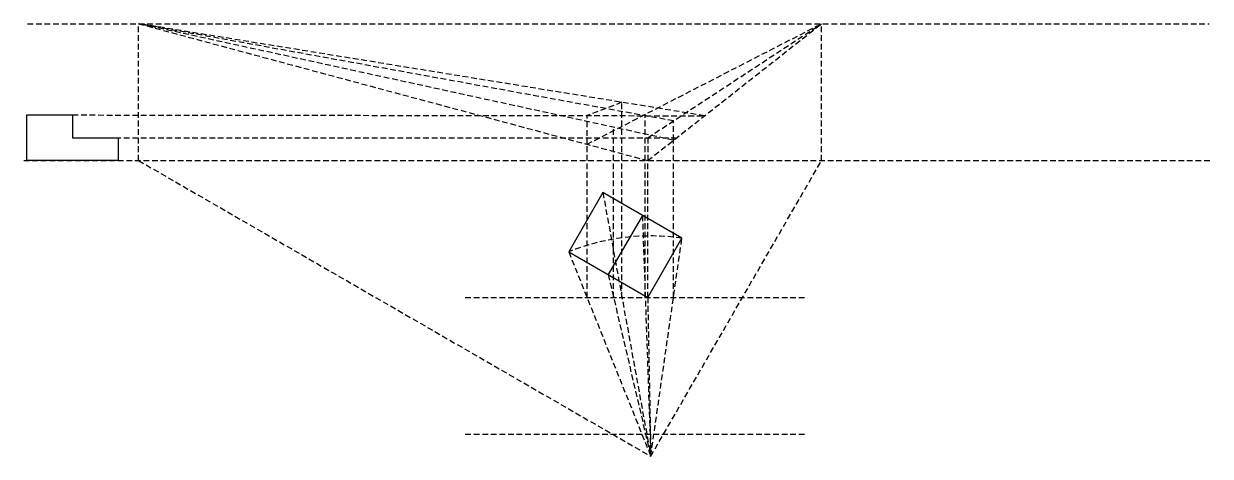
# Model space of a CAD drawing. Header units: inches. Extents: x -19.4 to 32.7, y -7 to 12.
import ezdxf

# ---------------------------------------------------------------- set-up
doc = ezdxf.new("R2010")
doc.units = ezdxf.units.IN
doc.header["$MEASUREMENT"] = 0
doc.linetypes.add('HIDDEN', pattern=[0.375, 0.25, -0.125])
doc.layers.add('Layer1', color=7, linetype='Continuous', lineweight=30)
doc.layers.add('Layer2', color=7, linetype='HIDDEN')

msp = doc.modelspace()

# ---------------------------------------------------------------- linework, layer by layer
at = {"layer": 'Layer1'}
for p, q in [((-19.22, 6), (-19.22, 8)), ((-19.22, 8), (-17.22, 8)), ((-17.22, 8), (-17.22, 7)), ((-17.22, 7), (-15.22, 7)), ((-15.22, 7), (-15.22, 6)), ((-15.22, 6), (-19.22, 6)), ((6.036, 4.598), (4.536, 2)), ((9.5, 2.598), (6.036, 4.598)), ((7.768, 3.598), (6.268, 1)), ((8, 0), (9.5, 2.598)), ((4.536, 2), (8, 0))]:
    msp.add_line(p, q, dxfattribs=at)
at = {"layer": 'Layer2'}
for p, q in [((-19.193, 12), (32.621, 12)), ((-14.321, 6), (-14.321, 12)), ((-14.321, 12), (8, 6)), ((9.129, 6.889), (-14.321, 12)), ((9.129, 7.741), (-14.321, 12)), ((10.496, 7.965), (-14.321, 12)), ((5.339, 6.715), (15.619, 12)), ((8, 6), (15.619, 12)), ((8, 7), (15.619, 12)), ((15.619, 6), (15.619, 12)), ((6.87, 8.555), (5.339, 7.972)), ((6.87, 0), (6.87, 8.555)), ((-17.22, 8), (10.496, 7.965)), ((5.339, 6.715), (5.339, 7.972)), ((7.893, 0), (7.893, 8.028)), ((6.502, 0), (6.502, 7.461)), ((9.129, 6.889), (9.129, 7.741)), ((-17.22, 7), (9.27, 7)), ((8, 7), (8, 6)), ((9.129, 0), (9.129, 6.889)), ((5.339, 0), (5.339, 6.715)), ((-19.358, 6), (32.665, 6)), ((-14.321, 6), (8.134, -6.964)), ((8, 0), (8, 6)), ((8.134, -6.964), (15.619, 6)), ((6.036, 4.598), (8.134, -6.964)), ((7.768, 3.598), (8.134, -6.964)), ((8.134, -6.964), (9.5, 2.598)), ((4.536, 2), (8.134, -6.964)), ((6.268, 1), (8.134, -6.964)), ((0, 0), (15, 0)), ((8, 0), (8.134, -6.964)), ((0, -6), (15, -6))]:
    msp.add_line(p, q, dxfattribs=at)
msp.add_arc((8.134, -6.964), 9.659, 81.8699, 111.8699, dxfattribs=at)

doc.saveas('drawing.dxf')
